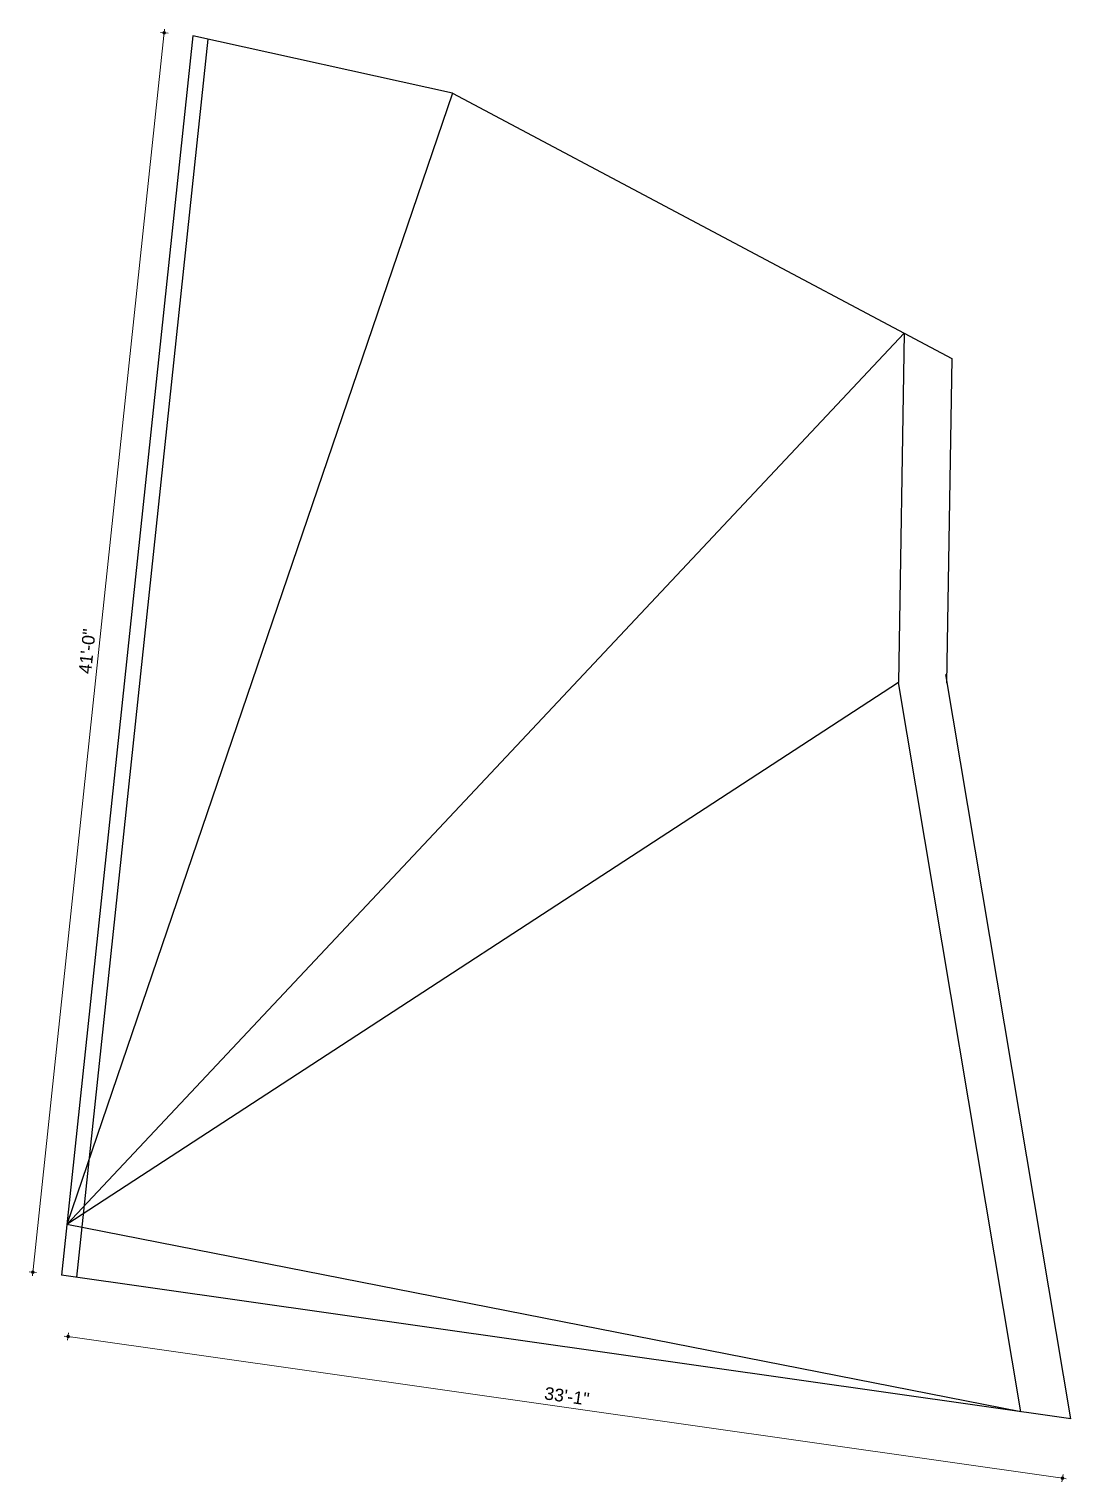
# Model space of a CAD drawing. Header units: inches. Extents: x 100101 to 119806, y -2288 to 8641.
# Drawn here: x 110689 to 111100, y 7257 to 7831 of the extents above; entities that cross this region are included whole.
import ezdxf

# ---------------------------------------------------------------- set-up
doc = ezdxf.new("R2010")
doc.units = ezdxf.units.IN
doc.header["$LTSCALE"] = 0.5
doc.header["$MEASUREMENT"] = 0
doc.header["$PDMODE"] = 66
doc.layers.add('hatch', color=9, linetype='Continuous', lineweight=0)
doc.layers.add('Toilet', color=7, linetype='Continuous', lineweight=25)
doc.styles.get("Standard").update_dxf_attribs({"font": 'arial.ttf'})
doc.dimstyles.new('S8', dxfattribs={"dimtxt": 5, "dimasz": 1, "dimexe": 6, "dimexo": 18, "dimgap": 1.9375, "dimtad": 1, "dimdec": 0, "dimzin": 3, "dimdsep": 46, "dimlunit": 4, "dimtxsty": 'Standard', "dimblk": 'dot 2', "dimcen": 12, "dimse1": 1, "dimse2": 1, "dimclrd": 1, "dimclre": 1, "dimclrt": 256, "dimadec": 0, "dimazin": 0, "dimtfac": 0.75, "dimtdec": 0, "dimtix": 1, "dimtmove": 1, "dimatfit": 3, "dimldrblk": 'DOT', "dimfxl": 1, "dimtolj": 1, "dimtzin": 0, "dimlwd": 9, "dimlwe": 9, "dimarcsym": 0})

# ---------------------------------------------------------------- blocks, each defined once
blk = doc.blocks.new('dot1')
at = {"layer": 'hatch'}
h = blk.add_hatch(color=256, dxfattribs=at)
edge = h.paths.add_edge_path()
edge.add_arc((0, 0), 1, 0, 360)
for p, q in [((3, 0), (-3, 0)), ((0, 3), (0, -3))]:
    blk.add_line(p, q, dxfattribs=at)
blk.add_circle((0, 0), 1, dxfattribs=at)
blk = doc.blocks.new('dot 2')
at = {"layer": 'hatch', "xscale": 0.5, "yscale": 0.5, "zscale": 0.5}
blk.add_blockref('dot1', (0, 0), dxfattribs=at)
blk = doc.blocks.new('*D798')
at = {"layer": 'Defpoints', "color": 0, "transparency": 16777216}
for p in [(110753.23, 7827.92), (110690.04, 7339.78), (110701.34, 7338.58)]:
    blk.add_point(p, dxfattribs=at)
at = {"layer": 'Toilet', "color": 1, "lineweight": 9, "transparency": 16777216}
blk.add_line((110741.82, 7828.12), (110690.14, 7340.78), dxfattribs=at)
for p, rotation in [((110741.93, 7829.12), 83.94717339884312), ((110690.04, 7339.78), 263.9471733988431)]:
    blk.add_blockref('dot 2', p, dxfattribs=dict(at, rotation=rotation))
at = {"layer": 'Toilet', "transparency": 16777216, "insert": (110711.52, 7584.92), "char_height": 5, "attachment_point": 5, "rotation": 83.94717}
blk.add_mtext('\\A1;41\'-0"', dxfattribs=at)
blk = doc.blocks.new('_Dot')
at = {"color": 0, "linetype": 'ByBlock', "lineweight": -2}
blk.add_line((-0.5, 0), (-1, 0), dxfattribs=at)
at = {"color": 0, "linetype": 'ByBlock', "const_width": 0.5}
blk.add_lwpolyline([(-0.25, 0, 1), (0.25, 0, 1)], format="xyb", close=True, dxfattribs=at)

msp = doc.modelspace()

# ---------------------------------------------------------------- linework, layer by layer
at = {"layer": 'Toilet'}
for p, q in [((110753.23, 7827.92), (110701.34, 7338.58)), ((110759.12, 7826.62), (110707.29, 7337.74)), ((110855.76, 7805.3), (110753.23, 7827.92)), ((110855.76, 7805.3), (110703.46, 7358.55)), ((110855.76, 7805.3), (111053.01, 7700.57)), ((111034.17, 7710.57), (110703.46, 7358.55)), ((111034.17, 7710.57), (111031.87, 7572.59)), ((111053.01, 7700.57), (111050.86, 7572.27)), ((111100.02, 7281.82), (111050.6, 7575.74)), ((111031.87, 7572.59), (110703.46, 7358.55)), ((111080.28, 7284.63), (111031.87, 7572.59)), ((111080.28, 7284.63), (110703.46, 7358.55)), ((111100.02, 7281.82), (110701.34, 7338.58))]:
    msp.add_line(p, q, dxfattribs=at)

# ---------------------------------------------------------------- dimensions: what is measured, and where the dimension line sits
dim = msp.add_aligned_dim(p1=(110753.23, 7827.92), p2=(110701.34, 7338.58), distance=-11.37, dimstyle='S8', override={"dimfxl": 2, "dimfxlon": 1, "dimarcsym": 1}, dxfattribs=at)
dim.commit()
dim.dimension.update_dxf_attribs({"geometry": '*D798', "text_midpoint": (110711.52, 7584.92)})
msp.add_aligned_dim(p1=(110707.29, 7337.74), p2=(111100.02, 7281.82), distance=-23.64, dimstyle='S8', override={"dimfxl": 2, "dimfxlon": 1, "dimarcsym": 1}, dxfattribs=at).render()

doc.saveas('drawing.dxf')
